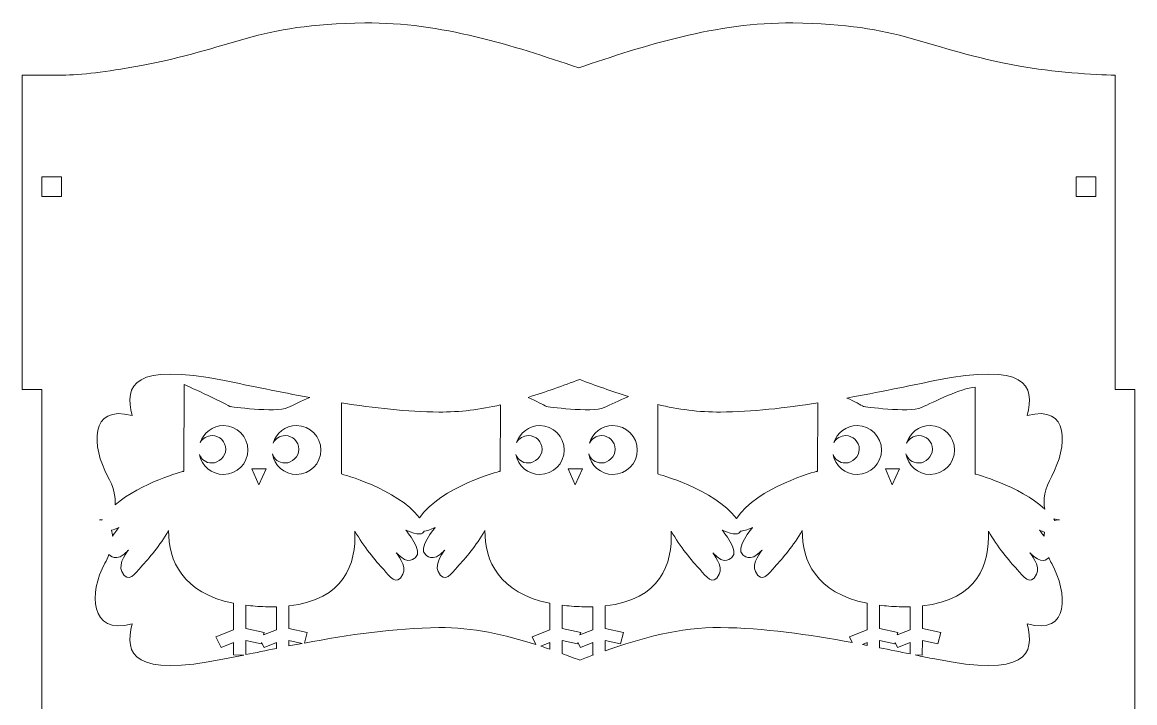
# Model space of a CAD drawing. Header units: millimetres. Extents: x -3306 to 3306, y -396 to 396.
# Drawn here: x -1255.1 to -1085.1, y 197.9 to 301.8 of the extents above; entities that cross this region are included whole.
import ezdxf

# ---------------------------------------------------------------- set-up
doc = ezdxf.new("R2010")
doc.units = ezdxf.units.MM
doc.header["$MEASUREMENT"] = 0
doc.layers.add('Camada 1', color=7, linetype='Continuous')

msp = doc.modelspace()

# ---------------------------------------------------------------- linework, layer by layer
at = {"layer": 'Camada 1', "color": 250, "lineweight": 20}
for points, knots in [([(-1085.1432, 107.7306), (-1085.1432, 107.7306), (-1085.1432, 245.7306), (-1085.1432, 245.7306), (-1085.1432, 245.7306), (-1085.1432, 245.7306), (-1088.1432, 245.7306), (-1088.1432, 245.7306), (-1088.1432, 245.7306), (-1088.1432, 245.7306), (-1088.1432, 293.7306), (-1088.1432, 293.7306), (-1088.1432, 293.7306), (-1091.1461, 293.8059), (-1097.9432, 294.2386), (-1102.7084, 295.1075), (-1102.7084, 295.1075), (-1117.3006, 297.7686), (-1120.7663, 301.5743), (-1137.3838, 301.7211), (-1137.3838, 301.7211), (-1149.143, 301.825), (-1159.9507, 298.2883), (-1170.0742, 294.8691), (-1170.0742, 294.8691), (-1180.1977, 298.2883), (-1191.0054, 301.825), (-1202.7646, 301.7211), (-1202.7646, 301.7211), (-1219.3821, 301.5743), (-1222.8478, 297.7686), (-1237.44, 295.1075), (-1237.44, 295.1075), (-1242.2052, 294.2386), (-1246.0023, 293.8059), (-1249.0052, 293.7306), (-1249.0052, 293.7306), (-1249.0052, 293.7306), (-1249.0742, 293.7306), (-1249.0742, 293.7306), (-1249.0742, 293.7306), (-1249.0742, 293.7306), (-1255.0742, 293.7306), (-1255.0742, 293.7306), (-1255.0742, 293.7306), (-1255.0742, 293.7306), (-1255.0742, 245.7306), (-1255.0742, 245.7306), (-1255.0742, 245.7306), (-1255.0742, 245.7306), (-1252.0742, 245.7306), (-1252.0742, 245.7306), (-1252.0742, 245.7306), (-1252.0742, 245.7306), (-1252.0742, 107.7306), (-1252.0742, 107.7306), (-1252.0742, 107.7306), (-1252.0742, 107.7306), (-1255.0742, 107.7306), (-1255.0742, 107.7306), (-1255.0742, 107.7306), (-1255.0742, 107.7306), (-1255.0742, 51.7306), (-1255.0742, 51.7306), (-1255.0742, 51.7306), (-1255.0742, 51.7306), (-1252.0742, 51.7306), (-1252.0742, 51.7306), (-1252.0742, 51.7306), (-1252.0742, 51.7306), (-1198.0743, 51.7306), (-1198.0743, 51.7306), (-1198.0743, 51.7306), (-1198.0743, 51.7306), (-1198.0743, 54.7306), (-1198.0743, 54.7306), (-1198.0743, 54.7306), (-1198.0743, 54.7306), (-1142.0743, 54.7306), (-1142.0743, 54.7306), (-1142.0743, 54.7306), (-1142.0743, 54.7306), (-1142.0743, 51.7306), (-1142.0743, 51.7306), (-1142.0743, 51.7306), (-1142.0743, 51.7306), (-1088.1432, 51.7306), (-1088.1432, 51.7306), (-1088.1432, 51.7306), (-1088.1432, 51.7306), (-1088.1432, 107.7306), (-1088.1432, 107.7306), (-1088.1432, 107.7306), (-1088.1432, 107.7306), (-1085.1432, 107.7306), (-1085.1432, 107.7306)], [0, 0, 0, 0, 0.04, 0.04, 0.04, 0.04, 0.08, 0.08, 0.08, 0.08, 0.12, 0.12, 0.12, 0.12, 0.16, 0.16, 0.16, 0.16, 0.2, 0.2, 0.2, 0.2, 0.24, 0.24, 0.24, 0.24, 0.28, 0.28, 0.28, 0.28, 0.32, 0.32, 0.32, 0.32, 0.36, 0.36, 0.36, 0.36, 0.4, 0.4, 0.4, 0.4, 0.44, 0.44, 0.44, 0.44, 0.48, 0.48, 0.48, 0.48, 0.52, 0.52, 0.52, 0.52, 0.56, 0.56, 0.56, 0.56, 0.6, 0.6, 0.6, 0.6, 0.64, 0.64, 0.64, 0.64, 0.68, 0.68, 0.68, 0.68, 0.72, 0.72, 0.72, 0.72, 0.76, 0.76, 0.76, 0.76, 0.8, 0.8, 0.8, 0.8, 0.84, 0.84, 0.84, 0.84, 0.88, 0.88, 0.88, 0.88, 0.92, 0.92, 0.92, 0.92, 1, 1, 1, 1]), ([(-1249.0742, 278.2335), (-1249.0742, 278.2335), (-1249.0742, 275.2335), (-1249.0742, 275.2335), (-1249.0742, 275.2335), (-1249.0742, 275.2335), (-1252.0742, 275.2335), (-1252.0742, 275.2335), (-1252.0742, 275.2335), (-1252.0742, 275.2335), (-1252.0742, 278.2335), (-1252.0742, 278.2335), (-1252.0742, 278.2335), (-1252.0742, 278.2335), (-1249.0742, 278.2335), (-1249.0742, 278.2335)], [0, 0, 0, 0, 0.2, 0.2, 0.2, 0.2, 0.4, 0.4, 0.4, 0.4, 0.6, 0.6, 0.6, 0.6, 1, 1, 1, 1]), ([(-1091.0742, 275.2335), (-1091.0742, 275.2335), (-1094.0742, 275.2335), (-1094.0742, 275.2335), (-1094.0742, 275.2335), (-1094.0742, 275.2335), (-1094.0742, 278.2335), (-1094.0742, 278.2335), (-1094.0742, 278.2335), (-1094.0742, 278.2335), (-1091.0742, 278.2335), (-1091.0742, 278.2335), (-1091.0742, 278.2335), (-1091.0742, 278.2335), (-1091.0742, 275.2335), (-1091.0742, 275.2335)], [0, 0, 0, 0, 0.2, 0.2, 0.2, 0.2, 0.4, 0.4, 0.4, 0.4, 0.6, 0.6, 0.6, 0.6, 1, 1, 1, 1]), ([(-1214.499, 243.0038), (-1216.4787, 242.1453), (-1223.3429, 243.1366), (-1223.3429, 243.1366), (-1223.3429, 243.1366), (-1224.4643, 243.8636), (-1230.3396, 246.5026), (-1230.3396, 246.5026), (-1230.3396, 246.5026), (-1230.3396, 246.5026), (-1230.4058, 233.2995), (-1230.4058, 233.2995), (-1230.4058, 233.2995), (-1230.4058, 233.2995), (-1230.4682, 233.1903), (-1230.4682, 233.1903), (-1230.4682, 233.1903), (-1230.4682, 233.1903), (-1230.4778, 233.2493), (-1230.4778, 233.2493), (-1230.4778, 233.2493), (-1230.4778, 233.2493), (-1236.947, 231.548), (-1240.8781, 228.1425), (-1240.8781, 228.1425), (-1240.7599, 229.3665), (-1241.1586, 230.9426), (-1242.0296, 232.5233), (-1242.0296, 232.5233), (-1244.4677, 236.9481), (-1244.837, 243.5562), (-1238.3046, 241.7508), (-1238.3046, 241.7508), (-1239.4792, 246.4278), (-1238.1622, 249.9096), (-1224.1745, 247.0992), (-1224.1745, 247.0992), (-1220.1878, 246.2984), (-1215.7621, 245.3548), (-1211.1664, 244.517), (-1211.1664, 244.517), (-1212.4465, 243.9536), (-1213.6533, 243.3704), (-1214.499, 243.0038)], [0, 0, 0, 0, 0.08333333, 0.08333333, 0.08333333, 0.08333333, 0.16666667, 0.16666667, 0.16666667, 0.16666667, 0.25, 0.25, 0.25, 0.25, 0.33333333, 0.33333333, 0.33333333, 0.33333333, 0.41666667, 0.41666667, 0.41666667, 0.41666667, 0.5, 0.5, 0.5, 0.5, 0.58333333, 0.58333333, 0.58333333, 0.58333333, 0.66666667, 0.66666667, 0.66666667, 0.66666667, 0.75, 0.75, 0.75, 0.75, 0.83333333, 0.83333333, 0.83333333, 0.83333333, 1, 1, 1, 1]), ([(-1098.8615, 227.4929), (-1102.7581, 231.059), (-1109.5322, 232.8404), (-1109.5322, 232.8404), (-1109.5322, 232.8404), (-1109.5322, 232.8404), (-1109.5322, 246.107), (-1109.5322, 246.107), (-1109.5322, 246.107), (-1111.7767, 245.9086), (-1115.7369, 243.8622), (-1117.717, 243.0038), (-1117.717, 243.0038), (-1119.6968, 242.1453), (-1126.5609, 243.1366), (-1126.5609, 243.1366), (-1126.5609, 243.1366), (-1126.9621, 243.3968), (-1127.972, 243.9017), (-1129.1035, 244.4429), (-1129.1035, 244.4429), (-1124.3617, 245.2989), (-1119.7913, 246.2747), (-1115.6865, 247.0992), (-1115.6865, 247.0992), (-1101.6987, 249.9096), (-1100.3817, 246.4278), (-1101.5562, 241.7508), (-1101.5562, 241.7508), (-1095.0238, 243.5562), (-1095.3932, 236.9483), (-1097.8316, 232.5233), (-1097.8316, 232.5233), (-1098.866, 230.6459), (-1099.2344, 228.7747), (-1098.8615, 227.4929)], [0, 0, 0, 0, 0.1, 0.1, 0.1, 0.1, 0.2, 0.2, 0.2, 0.2, 0.3, 0.3, 0.3, 0.3, 0.4, 0.4, 0.4, 0.4, 0.5, 0.5, 0.5, 0.5, 0.6, 0.6, 0.6, 0.6, 0.7, 0.7, 0.7, 0.7, 0.8, 0.8, 0.8, 0.8, 1, 1, 1, 1]), ([(-1162.4925, 244.6708), (-1163.9014, 244.0619), (-1165.2543, 243.4038), (-1166.1772, 243.0038), (-1166.1772, 243.0038), (-1168.1569, 242.1453), (-1175.0211, 243.1366), (-1175.0211, 243.1366), (-1175.0211, 243.1366), (-1175.4474, 243.413), (-1176.5609, 243.9657), (-1177.7773, 244.5447), (-1177.7773, 244.5447), (-1175.0894, 245.3652), (-1172.4769, 246.3248), (-1169.9303, 247.2723), (-1169.9303, 247.2723), (-1167.5131, 246.373), (-1165.0366, 245.4625), (-1162.4925, 244.6708)], [0, 0, 0, 0, 0.16666667, 0.16666667, 0.16666667, 0.16666667, 0.33333333, 0.33333333, 0.33333333, 0.33333333, 0.5, 0.5, 0.5, 0.5, 0.66666667, 0.66666667, 0.66666667, 0.66666667, 1, 1, 1, 1]), ([(-1182.156, 233.2493), (-1182.156, 233.2493), (-1191.1697, 230.8794), (-1194.3831, 226.1335), (-1194.3831, 226.1335), (-1197.819, 230.6064), (-1206.3141, 232.8404), (-1206.3141, 232.8404), (-1206.3141, 232.8404), (-1206.3141, 232.8404), (-1206.3141, 243.6907), (-1206.3141, 243.6907), (-1206.3141, 243.6907), (-1201.341, 242.9111), (-1196.2821, 242.3487), (-1191.4593, 242.3017), (-1191.4593, 242.3017), (-1188.2114, 242.27), (-1185.0738, 242.7029), (-1182.0334, 243.3994), (-1182.0334, 243.3994), (-1182.0334, 243.3994), (-1182.084, 233.2995), (-1182.084, 233.2995), (-1182.084, 233.2995), (-1182.084, 233.2995), (-1182.1464, 233.1903), (-1182.1464, 233.1903), (-1182.1464, 233.1903), (-1182.1464, 233.1903), (-1182.156, 233.2493), (-1182.156, 233.2493)], [0, 0, 0, 0, 0.11111111, 0.11111111, 0.11111111, 0.11111111, 0.22222222, 0.22222222, 0.22222222, 0.22222222, 0.33333333, 0.33333333, 0.33333333, 0.33333333, 0.44444444, 0.44444444, 0.44444444, 0.44444444, 0.55555556, 0.55555556, 0.55555556, 0.55555556, 0.66666667, 0.66666667, 0.66666667, 0.66666667, 0.77777778, 0.77777778, 0.77777778, 0.77777778, 1, 1, 1, 1]), ([(-1133.6959, 233.2493), (-1133.6959, 233.2493), (-1142.8325, 230.8466), (-1145.9873, 226.0357), (-1145.9873, 226.0357), (-1149.3733, 230.5738), (-1157.9923, 232.8404), (-1157.9923, 232.8404), (-1157.9923, 232.8404), (-1157.9923, 232.8404), (-1157.9923, 243.4375), (-1157.9923, 243.4375), (-1157.9923, 243.4375), (-1154.9004, 242.7189), (-1151.708, 242.2695), (-1148.4013, 242.3017), (-1148.4013, 242.3017), (-1143.5867, 242.3485), (-1138.5366, 242.9091), (-1133.5719, 243.6868), (-1133.5719, 243.6868), (-1133.5719, 243.6868), (-1133.6238, 233.2995), (-1133.6238, 233.2995), (-1133.6238, 233.2995), (-1133.6238, 233.2995), (-1133.6863, 233.1903), (-1133.6863, 233.1903), (-1133.6863, 233.1903), (-1133.6863, 233.1903), (-1133.6959, 233.2493), (-1133.6959, 233.2493)], [0, 0, 0, 0, 0.11111111, 0.11111111, 0.11111111, 0.11111111, 0.22222222, 0.22222222, 0.22222222, 0.22222222, 0.33333333, 0.33333333, 0.33333333, 0.33333333, 0.44444444, 0.44444444, 0.44444444, 0.44444444, 0.55555556, 0.55555556, 0.55555556, 0.55555556, 0.66666667, 0.66666667, 0.66666667, 0.66666667, 0.77777778, 0.77777778, 0.77777778, 0.77777778, 1, 1, 1, 1]), ([(-1220.6087, 236.5003), (-1220.6087, 234.4414), (-1222.2784, 232.7705), (-1224.3376, 232.7705), (-1224.3376, 232.7705), (-1226.155, 232.7705), (-1227.6688, 234.0716), (-1227.9997, 235.7925), (-1227.9997, 235.7925), (-1227.6817, 235.0481), (-1227.0882, 234.5265), (-1226.0825, 234.5265), (-1226.0825, 234.5265), (-1225.0768, 234.5265), (-1223.9988, 235.4596), (-1223.9988, 236.6104), (-1223.9988, 236.6104), (-1223.9988, 237.7612), (-1224.9317, 238.6942), (-1226.0825, 238.6942), (-1226.0825, 238.6942), (-1226.8508, 238.6942), (-1227.5218, 238.2784), (-1227.8832, 237.6596), (-1227.8832, 237.6596), (-1227.3955, 239.1521), (-1225.9926, 240.2298), (-1224.3376, 240.2298), (-1224.3376, 240.2298), (-1222.2784, 240.2298), (-1220.6087, 238.5608), (-1220.6087, 236.5003)], [0, 0, 0, 0, 0.11111111, 0.11111111, 0.11111111, 0.11111111, 0.22222222, 0.22222222, 0.22222222, 0.22222222, 0.33333333, 0.33333333, 0.33333333, 0.33333333, 0.44444444, 0.44444444, 0.44444444, 0.44444444, 0.55555556, 0.55555556, 0.55555556, 0.55555556, 0.66666667, 0.66666667, 0.66666667, 0.66666667, 0.77777778, 0.77777778, 0.77777778, 0.77777778, 1, 1, 1, 1]), ([(-1209.4543, 236.5003), (-1209.4543, 234.4414), (-1211.1243, 232.7705), (-1213.1836, 232.7705), (-1213.1836, 232.7705), (-1215.0466, 232.7705), (-1216.5905, 234.1378), (-1216.8681, 235.9229), (-1216.8681, 235.9229), (-1216.5841, 235.1099), (-1215.9309, 234.5265), (-1214.9006, 234.5265), (-1214.9006, 234.5265), (-1213.8703, 234.5265), (-1212.8167, 235.4596), (-1212.8167, 236.6104), (-1212.8167, 236.6104), (-1212.8167, 237.7612), (-1213.7496, 238.6942), (-1214.9006, 238.6942), (-1214.9006, 238.6942), (-1215.7172, 238.6942), (-1216.4239, 238.2243), (-1216.7657, 237.5403), (-1216.7657, 237.5403), (-1216.3155, 239.0943), (-1214.8822, 240.2298), (-1213.1836, 240.2298), (-1213.1836, 240.2298), (-1211.1243, 240.2298), (-1209.4543, 238.5608), (-1209.4543, 236.5003)], [0, 0, 0, 0, 0.11111111, 0.11111111, 0.11111111, 0.11111111, 0.22222222, 0.22222222, 0.22222222, 0.22222222, 0.33333333, 0.33333333, 0.33333333, 0.33333333, 0.44444444, 0.44444444, 0.44444444, 0.44444444, 0.55555556, 0.55555556, 0.55555556, 0.55555556, 0.66666667, 0.66666667, 0.66666667, 0.66666667, 0.77777778, 0.77777778, 0.77777778, 0.77777778, 1, 1, 1, 1]), ([(-1172.2869, 236.5003), (-1172.2869, 234.4414), (-1173.9565, 232.7705), (-1176.0158, 232.7705), (-1176.0158, 232.7705), (-1177.8332, 232.7705), (-1179.347, 234.0716), (-1179.6779, 235.7925), (-1179.6779, 235.7925), (-1179.36, 235.0481), (-1178.7663, 234.5265), (-1177.7608, 234.5265), (-1177.7608, 234.5265), (-1176.7553, 234.5265), (-1175.6769, 235.4596), (-1175.6769, 236.6104), (-1175.6769, 236.6104), (-1175.6769, 237.7612), (-1176.6099, 238.6942), (-1177.7608, 238.6942), (-1177.7608, 238.6942), (-1178.5289, 238.6942), (-1179.2, 238.2784), (-1179.5614, 237.6596), (-1179.5614, 237.6596), (-1179.0737, 239.1521), (-1177.6708, 240.2298), (-1176.0158, 240.2298), (-1176.0158, 240.2298), (-1173.9565, 240.2298), (-1172.2869, 238.5608), (-1172.2869, 236.5003)], [0, 0, 0, 0, 0.11111111, 0.11111111, 0.11111111, 0.11111111, 0.22222222, 0.22222222, 0.22222222, 0.22222222, 0.33333333, 0.33333333, 0.33333333, 0.33333333, 0.44444444, 0.44444444, 0.44444444, 0.44444444, 0.55555556, 0.55555556, 0.55555556, 0.55555556, 0.66666667, 0.66666667, 0.66666667, 0.66666667, 0.77777778, 0.77777778, 0.77777778, 0.77777778, 1, 1, 1, 1]), ([(-1161.1325, 236.5003), (-1161.1325, 234.4414), (-1162.8025, 232.7705), (-1164.8617, 232.7705), (-1164.8617, 232.7705), (-1166.7248, 232.7705), (-1168.2687, 234.1378), (-1168.5463, 235.9229), (-1168.5463, 235.9229), (-1168.2623, 235.1099), (-1167.609, 234.5265), (-1166.5787, 234.5265), (-1166.5787, 234.5265), (-1165.5484, 234.5265), (-1164.4949, 235.4596), (-1164.4949, 236.6104), (-1164.4949, 236.6104), (-1164.4949, 237.7612), (-1165.4278, 238.6942), (-1166.5787, 238.6942), (-1166.5787, 238.6942), (-1167.3954, 238.6942), (-1168.1021, 238.2243), (-1168.4438, 237.5403), (-1168.4438, 237.5403), (-1167.9937, 239.0943), (-1166.5604, 240.2298), (-1164.8617, 240.2298), (-1164.8617, 240.2298), (-1162.8025, 240.2298), (-1161.1325, 238.5608), (-1161.1325, 236.5003)], [0, 0, 0, 0, 0.11111111, 0.11111111, 0.11111111, 0.11111111, 0.22222222, 0.22222222, 0.22222222, 0.22222222, 0.33333333, 0.33333333, 0.33333333, 0.33333333, 0.44444444, 0.44444444, 0.44444444, 0.44444444, 0.55555556, 0.55555556, 0.55555556, 0.55555556, 0.66666667, 0.66666667, 0.66666667, 0.66666667, 0.77777778, 0.77777778, 0.77777778, 0.77777778, 1, 1, 1, 1]), ([(-1127.5556, 232.7705), (-1129.373, 232.7705), (-1130.8868, 234.0716), (-1131.2177, 235.7925), (-1131.2177, 235.7925), (-1130.8998, 235.0481), (-1130.3063, 234.5265), (-1129.3006, 234.5265), (-1129.3006, 234.5265), (-1128.2949, 234.5265), (-1127.2168, 235.4596), (-1127.2168, 236.6104), (-1127.2168, 236.6104), (-1127.2168, 237.7612), (-1128.1497, 238.6942), (-1129.3006, 238.6942), (-1129.3006, 238.6942), (-1130.0689, 238.6942), (-1130.7398, 238.2784), (-1131.1012, 237.6596), (-1131.1012, 237.6596), (-1130.6135, 239.1521), (-1129.2106, 240.2298), (-1127.5556, 240.2298), (-1127.5556, 240.2298), (-1125.4964, 240.2298), (-1123.8267, 238.5608), (-1123.8267, 236.5003), (-1123.8267, 236.5003), (-1123.8267, 234.4414), (-1125.4964, 232.7705), (-1127.5556, 232.7705)], [0, 0, 0, 0, 0.11111111, 0.11111111, 0.11111111, 0.11111111, 0.22222222, 0.22222222, 0.22222222, 0.22222222, 0.33333333, 0.33333333, 0.33333333, 0.33333333, 0.44444444, 0.44444444, 0.44444444, 0.44444444, 0.55555556, 0.55555556, 0.55555556, 0.55555556, 0.66666667, 0.66666667, 0.66666667, 0.66666667, 0.77777778, 0.77777778, 0.77777778, 0.77777778, 1, 1, 1, 1]), ([(-1116.4016, 232.7705), (-1118.2647, 232.7705), (-1119.8085, 234.1378), (-1120.0861, 235.9229), (-1120.0861, 235.9229), (-1119.8021, 235.1099), (-1119.149, 234.5265), (-1118.1186, 234.5265), (-1118.1186, 234.5265), (-1117.0882, 234.5265), (-1116.0347, 235.4596), (-1116.0347, 236.6104), (-1116.0347, 236.6104), (-1116.0347, 237.7612), (-1116.9678, 238.6942), (-1118.1186, 238.6942), (-1118.1186, 238.6942), (-1118.9352, 238.6942), (-1119.642, 238.2243), (-1119.9837, 237.5403), (-1119.9837, 237.5403), (-1119.5336, 239.0943), (-1118.1003, 240.2298), (-1116.4016, 240.2298), (-1116.4016, 240.2298), (-1114.3425, 240.2298), (-1112.6724, 238.5608), (-1112.6724, 236.5003), (-1112.6724, 236.5003), (-1112.6724, 234.4414), (-1114.3425, 232.7705), (-1116.4016, 232.7705)], [0, 0, 0, 0, 0.11111111, 0.11111111, 0.11111111, 0.11111111, 0.22222222, 0.22222222, 0.22222222, 0.22222222, 0.33333333, 0.33333333, 0.33333333, 0.33333333, 0.44444444, 0.44444444, 0.44444444, 0.44444444, 0.55555556, 0.55555556, 0.55555556, 0.55555556, 0.66666667, 0.66666667, 0.66666667, 0.66666667, 0.77777778, 0.77777778, 0.77777778, 0.77777778, 1, 1, 1, 1]), ([(-1217.8364, 233.6293), (-1217.8364, 233.6293), (-1218.9592, 231.1896), (-1218.9592, 231.1896), (-1218.9592, 231.1896), (-1218.9592, 231.1896), (-1220.0145, 233.6293), (-1220.0145, 233.6293), (-1220.0145, 233.6293), (-1220.0145, 233.6293), (-1217.8364, 233.6293), (-1217.8364, 233.6293)], [0, 0, 0, 0, 0.25, 0.25, 0.25, 0.25, 0.5, 0.5, 0.5, 0.5, 1, 1, 1, 1]), ([(-1169.5146, 233.6293), (-1169.5146, 233.6293), (-1170.6374, 231.1896), (-1170.6374, 231.1896), (-1170.6374, 231.1896), (-1170.6374, 231.1896), (-1171.6927, 233.6293), (-1171.6927, 233.6293), (-1171.6927, 233.6293), (-1171.6927, 233.6293), (-1169.5146, 233.6293), (-1169.5146, 233.6293)], [0, 0, 0, 0, 0.25, 0.25, 0.25, 0.25, 0.5, 0.5, 0.5, 0.5, 1, 1, 1, 1]), ([(-1122.1773, 231.1896), (-1122.1773, 231.1896), (-1123.2325, 233.6293), (-1123.2325, 233.6293), (-1123.2325, 233.6293), (-1123.2325, 233.6293), (-1121.0544, 233.6293), (-1121.0544, 233.6293), (-1121.0544, 233.6293), (-1121.0544, 233.6293), (-1122.1773, 231.1896), (-1122.1773, 231.1896)], [0, 0, 0, 0, 0.25, 0.25, 0.25, 0.25, 0.5, 0.5, 0.5, 0.5, 1, 1, 1, 1]), ([(-1242.8766, 225.8698), (-1242.8766, 225.8698), (-1242.9321, 225.7788), (-1242.9321, 225.7788), (-1242.9321, 225.7788), (-1243.0338, 225.807), (-1243.1404, 225.8293), (-1243.2518, 225.8457), (-1243.2518, 225.8457), (-1243.1213, 225.8465), (-1242.9963, 225.8548), (-1242.8766, 225.8698)], [0, 0, 0, 0, 0.25, 0.25, 0.25, 0.25, 0.5, 0.5, 0.5, 0.5, 1, 1, 1, 1]), ([(-1240.3223, 224.6638), (-1240.3223, 224.6638), (-1240.8207, 224.0731), (-1241.2937, 223.3274), (-1241.2937, 223.3274), (-1241.3063, 223.6562), (-1241.3533, 223.9632), (-1241.4355, 224.2419), (-1241.4355, 224.2419), (-1241.1218, 224.3332), (-1240.754, 224.4701), (-1240.3223, 224.6638)], [0, 0, 0, 0, 0.25, 0.25, 0.25, 0.25, 0.5, 0.5, 0.5, 0.5, 1, 1, 1, 1]), ([(-1176.6077, 206.7797), (-1181.3099, 208.2925), (-1186.2425, 209.4402), (-1191.4593, 209.3894), (-1191.4593, 209.3894), (-1198.1294, 209.3244), (-1205.2518, 208.2735), (-1211.9728, 207.0257), (-1211.9728, 207.0257), (-1211.9728, 207.0257), (-1211.5357, 208.6345), (-1211.5357, 208.6345), (-1211.5357, 208.6345), (-1211.5357, 208.6345), (-1214.3672, 209.2596), (-1214.3672, 209.2596), (-1214.3672, 209.2596), (-1214.3672, 209.2596), (-1214.3672, 212.7039), (-1214.3672, 212.7039), (-1214.3672, 212.7039), (-1205.8644, 213.6425), (-1204.0598, 219.1194), (-1204.2685, 224.1247), (-1204.2685, 224.1247), (-1202.8969, 221.7069), (-1201.1511, 219.6178), (-1199.8667, 218.2358), (-1199.8667, 218.2358), (-1198.9477, 217.247), (-1197.9424, 215.5682), (-1196.9232, 217.5188), (-1196.9232, 217.5188), (-1196.2627, 218.7845), (-1197.9361, 220.8192), (-1197.9361, 220.8192), (-1197.9361, 220.8192), (-1196.0421, 218.6795), (-1195.0281, 220.1097), (-1195.0281, 220.1097), (-1195.0281, 220.1097), (-1193.6907, 220.9609), (-1196.4695, 224.2549), (-1196.4695, 224.2549), (-1196.4695, 224.2549), (-1194.5549, 223.396), (-1193.887, 223.6449), (-1193.7, 224.1142), (-1193.7, 224.1142), (-1193.2887, 224.1673), (-1192.7371, 224.3335), (-1192.0006, 224.6638), (-1192.0006, 224.6638), (-1192.0006, 224.6638), (-1194.7793, 221.3699), (-1193.4422, 220.5187), (-1193.4422, 220.5187), (-1193.4422, 220.5187), (-1192.4281, 219.0884), (-1190.5342, 221.2282), (-1190.5342, 221.2282), (-1190.5342, 221.2282), (-1192.2073, 219.1934), (-1191.5469, 217.9278), (-1191.5469, 217.9278), (-1190.5279, 215.9771), (-1189.5227, 217.6558), (-1188.6037, 218.6446), (-1188.6037, 218.6446), (-1187.3792, 219.9621), (-1185.7356, 221.9214), (-1184.3965, 224.1958), (-1184.3965, 224.1958), (-1184.4018, 219.592), (-1182.3386, 214.7025), (-1174.482, 213.1028), (-1174.482, 213.1028), (-1174.482, 213.1028), (-1174.482, 209.0423), (-1174.482, 209.0423), (-1174.482, 209.0423), (-1174.482, 209.0423), (-1177.188, 207.9553), (-1177.188, 207.9553), (-1177.188, 207.9553), (-1177.188, 207.9553), (-1176.6077, 206.7797), (-1176.6077, 206.7797)], [0, 0, 0, 0, 0.04347826, 0.04347826, 0.04347826, 0.04347826, 0.08695652, 0.08695652, 0.08695652, 0.08695652, 0.13043478, 0.13043478, 0.13043478, 0.13043478, 0.17391304, 0.17391304, 0.17391304, 0.17391304, 0.2173913, 0.2173913, 0.2173913, 0.2173913, 0.26086957, 0.26086957, 0.26086957, 0.26086957, 0.30434783, 0.30434783, 0.30434783, 0.30434783, 0.34782609, 0.34782609, 0.34782609, 0.34782609, 0.39130435, 0.39130435, 0.39130435, 0.39130435, 0.43478261, 0.43478261, 0.43478261, 0.43478261, 0.47826087, 0.47826087, 0.47826087, 0.47826087, 0.52173913, 0.52173913, 0.52173913, 0.52173913, 0.56521739, 0.56521739, 0.56521739, 0.56521739, 0.60869565, 0.60869565, 0.60869565, 0.60869565, 0.65217391, 0.65217391, 0.65217391, 0.65217391, 0.69565217, 0.69565217, 0.69565217, 0.69565217, 0.73913043, 0.73913043, 0.73913043, 0.73913043, 0.7826087, 0.7826087, 0.7826087, 0.7826087, 0.82608696, 0.82608696, 0.82608696, 0.82608696, 0.86956522, 0.86956522, 0.86956522, 0.86956522, 0.91304348, 0.91304348, 0.91304348, 0.91304348, 1, 1, 1, 1]), ([(-1148.4013, 209.3894), (-1154.6606, 209.4502), (-1160.5105, 207.7859), (-1166.044, 205.8357), (-1166.044, 205.8357), (-1166.044, 205.8357), (-1166.0244, 207.4111), (-1166.0244, 207.4111), (-1166.0244, 207.4111), (-1166.0244, 207.4111), (-1163.6865, 206.8953), (-1163.6865, 206.8953), (-1163.6865, 206.8953), (-1163.6865, 206.8953), (-1163.2139, 208.6345), (-1163.2139, 208.6345), (-1163.2139, 208.6345), (-1163.2139, 208.6345), (-1166.0453, 209.2596), (-1166.0453, 209.2596), (-1166.0453, 209.2596), (-1166.0453, 209.2596), (-1166.0453, 212.7039), (-1166.0453, 212.7039), (-1166.0453, 212.7039), (-1157.5426, 213.6425), (-1155.738, 219.1194), (-1155.9467, 224.1247), (-1155.9467, 224.1247), (-1154.5751, 221.7069), (-1152.8292, 219.6179), (-1151.5448, 218.2358), (-1151.5448, 218.2358), (-1150.6259, 217.2471), (-1149.6205, 215.5682), (-1148.6014, 217.5188), (-1148.6014, 217.5188), (-1147.9409, 218.7845), (-1149.6144, 220.8192), (-1149.6144, 220.8192), (-1149.6144, 220.8192), (-1147.7203, 218.6795), (-1146.7062, 220.1097), (-1146.7062, 220.1097), (-1146.7062, 220.1097), (-1145.3689, 220.9609), (-1148.1477, 224.2549), (-1148.1477, 224.2549), (-1148.1477, 224.2549), (-1146.2527, 223.4047), (-1145.579, 223.6399), (-1145.3841, 224.0999), (-1145.3841, 224.0999), (-1144.9605, 224.1293), (-1144.3669, 224.293), (-1143.5405, 224.6638), (-1143.5405, 224.6638), (-1143.5405, 224.6638), (-1146.3192, 221.3699), (-1144.9821, 220.5187), (-1144.9821, 220.5187), (-1144.9821, 220.5187), (-1143.9679, 219.0884), (-1142.074, 221.2282), (-1142.074, 221.2282), (-1142.074, 221.2282), (-1143.7472, 219.1934), (-1143.0868, 217.9278), (-1143.0868, 217.9278), (-1142.0678, 215.9771), (-1141.0626, 217.6558), (-1140.1437, 218.6446), (-1140.1437, 218.6446), (-1138.919, 219.9621), (-1137.2754, 221.9214), (-1135.9364, 224.1958), (-1135.9364, 224.1958), (-1135.9416, 219.592), (-1133.8785, 214.7025), (-1126.0218, 213.1028), (-1126.0218, 213.1028), (-1126.0218, 213.1028), (-1126.0218, 209.0423), (-1126.0218, 209.0423), (-1126.0218, 209.0423), (-1126.0218, 209.0423), (-1128.7278, 207.9553), (-1128.7278, 207.9553), (-1128.7278, 207.9553), (-1128.7278, 207.9553), (-1128.3073, 207.103), (-1128.3073, 207.103), (-1128.3073, 207.103), (-1134.9048, 208.3166), (-1141.8698, 209.326), (-1148.4013, 209.3894)], [0, 0, 0, 0, 0.04, 0.04, 0.04, 0.04, 0.08, 0.08, 0.08, 0.08, 0.12, 0.12, 0.12, 0.12, 0.16, 0.16, 0.16, 0.16, 0.2, 0.2, 0.2, 0.2, 0.24, 0.24, 0.24, 0.24, 0.28, 0.28, 0.28, 0.28, 0.32, 0.32, 0.32, 0.32, 0.36, 0.36, 0.36, 0.36, 0.4, 0.4, 0.4, 0.4, 0.44, 0.44, 0.44, 0.44, 0.48, 0.48, 0.48, 0.48, 0.52, 0.52, 0.52, 0.52, 0.56, 0.56, 0.56, 0.56, 0.6, 0.6, 0.6, 0.6, 0.64, 0.64, 0.64, 0.64, 0.68, 0.68, 0.68, 0.68, 0.72, 0.72, 0.72, 0.72, 0.76, 0.76, 0.76, 0.76, 0.8, 0.8, 0.8, 0.8, 0.84, 0.84, 0.84, 0.84, 0.88, 0.88, 0.88, 0.88, 0.92, 0.92, 0.92, 0.92, 1, 1, 1, 1]), ([(-1096.6218, 225.8457), (-1096.8779, 225.8429), (-1097.1125, 225.8121), (-1097.3263, 225.7561), (-1097.3263, 225.7561), (-1097.3263, 225.7561), (-1097.488, 225.9839), (-1097.488, 225.9839), (-1097.488, 225.9839), (-1097.2325, 225.8973), (-1096.9443, 225.8492), (-1096.6218, 225.8457)], [0, 0, 0, 0, 0.25, 0.25, 0.25, 0.25, 0.5, 0.5, 0.5, 0.5, 1, 1, 1, 1]), ([(-1222.8038, 213.1028), (-1222.8038, 213.1028), (-1222.8038, 209.0423), (-1222.8038, 209.0423), (-1222.8038, 209.0423), (-1222.8038, 209.0423), (-1225.5098, 207.9553), (-1225.5098, 207.9553), (-1225.5098, 207.9553), (-1225.5098, 207.9553), (-1224.7079, 206.3304), (-1224.7079, 206.3304), (-1224.7079, 206.3304), (-1224.7079, 206.3304), (-1222.7865, 207.103), (-1222.7865, 207.103), (-1222.7865, 207.103), (-1222.7865, 207.103), (-1222.8106, 205.2076), (-1222.8106, 205.2076), (-1222.8106, 205.2076), (-1222.8106, 205.2076), (-1221.2238, 205.1914), (-1221.2238, 205.1914), (-1221.2238, 205.1914), (-1221.2238, 205.1914), (-1224.1745, 204.5919), (-1224.1745, 204.5919), (-1224.1745, 204.5919), (-1238.1622, 201.7817), (-1239.4792, 205.2632), (-1238.3046, 209.9403), (-1238.3046, 209.9403), (-1244.837, 208.1347), (-1244.9002, 214.7751), (-1242.4621, 219.2001), (-1242.4621, 219.2001), (-1242.2103, 219.6572), (-1241.9979, 220.114), (-1241.8262, 220.5622), (-1241.8262, 220.5622), (-1241.8262, 220.5622), (-1241.7641, 220.5187), (-1241.7641, 220.5187), (-1241.7641, 220.5187), (-1241.7641, 220.5187), (-1240.7499, 219.0884), (-1238.8559, 221.2282), (-1238.8559, 221.2282), (-1238.8559, 221.2282), (-1240.5291, 219.1934), (-1239.8687, 217.9278), (-1239.8687, 217.9278), (-1238.8497, 215.9771), (-1237.8444, 217.6558), (-1236.9256, 218.6446), (-1236.9256, 218.6446), (-1235.701, 219.9621), (-1234.0574, 221.9214), (-1232.7184, 224.1958), (-1232.7184, 224.1958), (-1232.7236, 219.592), (-1230.6604, 214.7025), (-1222.8038, 213.1028)], [0, 0, 0, 0, 0.05882353, 0.05882353, 0.05882353, 0.05882353, 0.11764706, 0.11764706, 0.11764706, 0.11764706, 0.17647059, 0.17647059, 0.17647059, 0.17647059, 0.23529412, 0.23529412, 0.23529412, 0.23529412, 0.29411765, 0.29411765, 0.29411765, 0.29411765, 0.35294118, 0.35294118, 0.35294118, 0.35294118, 0.41176471, 0.41176471, 0.41176471, 0.41176471, 0.47058824, 0.47058824, 0.47058824, 0.47058824, 0.52941176, 0.52941176, 0.52941176, 0.52941176, 0.58823529, 0.58823529, 0.58823529, 0.58823529, 0.64705882, 0.64705882, 0.64705882, 0.64705882, 0.70588235, 0.70588235, 0.70588235, 0.70588235, 0.76470588, 0.76470588, 0.76470588, 0.76470588, 0.82352941, 0.82352941, 0.82352941, 0.82352941, 0.88235294, 0.88235294, 0.88235294, 0.88235294, 1, 1, 1, 1]), ([(-1101.5563, 209.9403), (-1100.3817, 205.2632), (-1101.6989, 201.7815), (-1115.6865, 204.5919), (-1115.6865, 204.5919), (-1116.6583, 204.7871), (-1117.6569, 204.991), (-1118.6772, 205.1995), (-1118.6772, 205.1995), (-1118.6772, 205.1995), (-1117.592, 205.1884), (-1117.592, 205.1884), (-1117.592, 205.1884), (-1117.592, 205.1884), (-1117.5642, 207.4111), (-1117.5642, 207.4111), (-1117.5642, 207.4111), (-1117.5642, 207.4111), (-1115.2263, 206.8953), (-1115.2263, 206.8953), (-1115.2263, 206.8953), (-1115.2263, 206.8953), (-1114.7538, 208.6345), (-1114.7538, 208.6345), (-1114.7538, 208.6345), (-1114.7538, 208.6345), (-1117.5852, 209.2596), (-1117.5852, 209.2596), (-1117.5852, 209.2596), (-1117.5852, 209.2596), (-1117.5852, 212.7039), (-1117.5852, 212.7039), (-1117.5852, 212.7039), (-1109.0825, 213.6425), (-1107.2778, 219.1194), (-1107.4865, 224.1247), (-1107.4865, 224.1247), (-1106.115, 221.7069), (-1104.3692, 219.6178), (-1103.0847, 218.2358), (-1103.0847, 218.2358), (-1102.1658, 217.247), (-1101.1604, 215.5682), (-1100.1412, 217.5188), (-1100.1412, 217.5188), (-1099.4808, 218.7845), (-1101.1543, 220.8192), (-1101.1543, 220.8192), (-1101.1543, 220.8192), (-1099.4543, 218.8987), (-1098.4634, 219.8538), (-1098.2781, 220.0699), (-1098.2781, 220.0699), (-1098.1466, 219.7709), (-1097.9977, 219.4693), (-1097.8316, 219.1677), (-1097.8316, 219.1677), (-1095.3933, 214.7428), (-1095.0238, 208.1347), (-1101.5563, 209.9403)], [0, 0, 0, 0, 0.0625, 0.0625, 0.0625, 0.0625, 0.125, 0.125, 0.125, 0.125, 0.1875, 0.1875, 0.1875, 0.1875, 0.25, 0.25, 0.25, 0.25, 0.3125, 0.3125, 0.3125, 0.3125, 0.375, 0.375, 0.375, 0.375, 0.4375, 0.4375, 0.4375, 0.4375, 0.5, 0.5, 0.5, 0.5, 0.5625, 0.5625, 0.5625, 0.5625, 0.625, 0.625, 0.625, 0.625, 0.6875, 0.6875, 0.6875, 0.6875, 0.75, 0.75, 0.75, 0.75, 0.8125, 0.8125, 0.8125, 0.8125, 0.875, 0.875, 0.875, 0.875, 1, 1, 1, 1]), ([(-1098.9976, 223.3418), (-1099.3678, 223.8758), (-1099.6876, 224.2549), (-1099.6876, 224.2549), (-1099.6876, 224.2549), (-1099.4066, 224.1288), (-1099.1533, 224.0272), (-1098.9235, 223.9462), (-1098.9235, 223.9462), (-1098.9628, 223.7552), (-1098.9874, 223.5532), (-1098.9976, 223.3418)], [0, 0, 0, 0, 0.25, 0.25, 0.25, 0.25, 0.5, 0.5, 0.5, 0.5, 1, 1, 1, 1]), ([(-1216.2408, 212.5778), (-1216.2408, 212.5778), (-1216.2408, 209.0423), (-1216.2408, 209.0423), (-1216.2408, 209.0423), (-1216.2408, 209.0423), (-1218.2015, 208.2547), (-1218.2015, 208.2547), (-1218.2015, 208.2547), (-1218.2015, 208.2547), (-1218.0981, 208.6344), (-1218.0981, 208.6344), (-1218.0981, 208.6344), (-1218.0981, 208.6344), (-1220.9302, 209.2596), (-1220.9302, 209.2596), (-1220.9302, 209.2596), (-1220.9302, 209.2596), (-1220.9302, 212.7988), (-1220.9302, 212.7988), (-1220.9302, 212.7988), (-1220.0005, 212.6827), (-1219.0036, 212.6061), (-1217.9307, 212.5757), (-1217.9307, 212.5757), (-1217.3427, 212.559), (-1216.782, 212.5616), (-1216.2408, 212.5778)], [0, 0, 0, 0, 0.125, 0.125, 0.125, 0.125, 0.25, 0.25, 0.25, 0.25, 0.375, 0.375, 0.375, 0.375, 0.5, 0.5, 0.5, 0.5, 0.625, 0.625, 0.625, 0.625, 0.75, 0.75, 0.75, 0.75, 1, 1, 1, 1]), ([(-1169.7764, 208.6344), (-1169.7764, 208.6344), (-1172.6083, 209.2596), (-1172.6083, 209.2596), (-1172.6083, 209.2596), (-1172.6083, 209.2596), (-1172.6083, 212.7988), (-1172.6083, 212.7988), (-1172.6083, 212.7988), (-1171.6787, 212.6827), (-1170.6818, 212.6061), (-1169.6089, 212.5757), (-1169.6089, 212.5757), (-1169.0209, 212.559), (-1168.4602, 212.5616), (-1167.919, 212.5778), (-1167.919, 212.5778), (-1167.919, 212.5778), (-1167.919, 209.0423), (-1167.919, 209.0423), (-1167.919, 209.0423), (-1167.919, 209.0423), (-1169.8797, 208.2547), (-1169.8797, 208.2547), (-1169.8797, 208.2547), (-1169.8797, 208.2547), (-1169.7764, 208.6344), (-1169.7764, 208.6344)], [0, 0, 0, 0, 0.125, 0.125, 0.125, 0.125, 0.25, 0.25, 0.25, 0.25, 0.375, 0.375, 0.375, 0.375, 0.5, 0.5, 0.5, 0.5, 0.625, 0.625, 0.625, 0.625, 0.75, 0.75, 0.75, 0.75, 1, 1, 1, 1]), ([(-1121.3163, 208.6344), (-1121.3163, 208.6344), (-1124.1482, 209.2596), (-1124.1482, 209.2596), (-1124.1482, 209.2596), (-1124.1482, 209.2596), (-1124.1482, 212.7988), (-1124.1482, 212.7988), (-1124.1482, 212.7988), (-1123.2186, 212.6827), (-1122.2216, 212.6061), (-1121.1488, 212.5757), (-1121.1488, 212.5757), (-1120.5608, 212.559), (-1120, 212.5616), (-1119.4588, 212.5778), (-1119.4588, 212.5778), (-1119.4588, 212.5778), (-1119.4588, 209.0423), (-1119.4588, 209.0423), (-1119.4588, 209.0423), (-1119.4588, 209.0423), (-1121.4196, 208.2547), (-1121.4196, 208.2547), (-1121.4196, 208.2547), (-1121.4196, 208.2547), (-1121.3163, 208.6344), (-1121.3163, 208.6344)], [0, 0, 0, 0, 0.125, 0.125, 0.125, 0.125, 0.25, 0.25, 0.25, 0.25, 0.375, 0.375, 0.375, 0.375, 0.5, 0.5, 0.5, 0.5, 0.625, 0.625, 0.625, 0.625, 0.75, 0.75, 0.75, 0.75, 1, 1, 1, 1]), ([(-1216.2236, 207.103), (-1216.2236, 207.103), (-1216.235, 206.2031), (-1216.235, 206.2031), (-1216.235, 206.2031), (-1217.8418, 205.8832), (-1219.4133, 205.5616), (-1220.9362, 205.2502), (-1220.9362, 205.2502), (-1220.9362, 205.2502), (-1220.9088, 207.411), (-1220.9088, 207.411), (-1220.9088, 207.411), (-1220.9088, 207.411), (-1218.5716, 206.8953), (-1218.5716, 206.8953), (-1218.5716, 206.8953), (-1218.5716, 206.8953), (-1218.5191, 207.0883), (-1218.5191, 207.0883), (-1218.5191, 207.0883), (-1218.5191, 207.0883), (-1218.1453, 206.3303), (-1218.1453, 206.3303), (-1218.1453, 206.3303), (-1218.1453, 206.3303), (-1216.2236, 207.103), (-1216.2236, 207.103)], [0, 0, 0, 0, 0.125, 0.125, 0.125, 0.125, 0.25, 0.25, 0.25, 0.25, 0.375, 0.375, 0.375, 0.375, 0.5, 0.5, 0.5, 0.5, 0.625, 0.625, 0.625, 0.625, 0.75, 0.75, 0.75, 0.75, 1, 1, 1, 1]), ([(-1212.3123, 206.9624), (-1212.3123, 206.9624), (-1214.3566, 206.5726), (-1214.3566, 206.5726), (-1214.3566, 206.5726), (-1214.3566, 206.5726), (-1214.3461, 207.4111), (-1214.3461, 207.4111), (-1214.3461, 207.4111), (-1214.3461, 207.4111), (-1212.3123, 206.9624), (-1212.3123, 206.9624)], [0, 0, 0, 0, 0.25, 0.25, 0.25, 0.25, 0.5, 0.5, 0.5, 0.5, 1, 1, 1, 1]), ([(-1167.797, 205.2062), (-1168.5134, 204.945), (-1169.2243, 204.6814), (-1169.9303, 204.4187), (-1169.9303, 204.4187), (-1170.8163, 204.7483), (-1171.7102, 205.0794), (-1172.6124, 205.4056), (-1172.6124, 205.4056), (-1172.6124, 205.4056), (-1172.587, 207.411), (-1172.587, 207.411), (-1172.587, 207.411), (-1172.587, 207.411), (-1170.2498, 206.8953), (-1170.2498, 206.8953), (-1170.2498, 206.8953), (-1170.2498, 206.8953), (-1170.1973, 207.0883), (-1170.1973, 207.0883), (-1170.1973, 207.0883), (-1170.1973, 207.0883), (-1169.8235, 206.3303), (-1169.8235, 206.3303), (-1169.8235, 206.3303), (-1169.8235, 206.3303), (-1167.9018, 207.103), (-1167.9018, 207.103), (-1167.9018, 207.103), (-1167.9018, 207.103), (-1167.9259, 205.2076), (-1167.9259, 205.2076), (-1167.9259, 205.2076), (-1167.9259, 205.2076), (-1167.797, 205.2062), (-1167.797, 205.2062)], [0, 0, 0, 0, 0.1, 0.1, 0.1, 0.1, 0.2, 0.2, 0.2, 0.2, 0.3, 0.3, 0.3, 0.3, 0.4, 0.4, 0.4, 0.4, 0.5, 0.5, 0.5, 0.5, 0.6, 0.6, 0.6, 0.6, 0.7, 0.7, 0.7, 0.7, 0.8, 0.8, 0.8, 0.8, 1, 1, 1, 1]), ([(-1119.4637, 205.3604), (-1120.9811, 205.6706), (-1122.5443, 205.9893), (-1124.1409, 206.3053), (-1124.1409, 206.3053), (-1124.1409, 206.3053), (-1124.127, 207.411), (-1124.127, 207.411), (-1124.127, 207.411), (-1124.127, 207.411), (-1121.7897, 206.8953), (-1121.7897, 206.8953), (-1121.7897, 206.8953), (-1121.7897, 206.8953), (-1121.7372, 207.0883), (-1121.7372, 207.0883), (-1121.7372, 207.0883), (-1121.7372, 207.0883), (-1121.3633, 206.3303), (-1121.3633, 206.3303), (-1121.3633, 206.3303), (-1121.3633, 206.3303), (-1119.4416, 207.103), (-1119.4416, 207.103), (-1119.4416, 207.103), (-1119.4416, 207.103), (-1119.4637, 205.3604), (-1119.4637, 205.3604)], [0, 0, 0, 0, 0.125, 0.125, 0.125, 0.125, 0.25, 0.25, 0.25, 0.25, 0.375, 0.375, 0.375, 0.375, 0.5, 0.5, 0.5, 0.5, 0.625, 0.625, 0.625, 0.625, 0.75, 0.75, 0.75, 0.75, 1, 1, 1, 1]), ([(-1174.478, 206.0668), (-1174.9394, 206.2266), (-1175.4031, 206.3841), (-1175.869, 206.5383), (-1175.869, 206.5383), (-1175.869, 206.5383), (-1174.4647, 207.103), (-1174.4647, 207.103), (-1174.4647, 207.103), (-1174.4647, 207.103), (-1174.478, 206.0668), (-1174.478, 206.0668)], [0, 0, 0, 0, 0.25, 0.25, 0.25, 0.25, 0.5, 0.5, 0.5, 0.5, 1, 1, 1, 1]), ([(-1126.0101, 206.6702), (-1126.0101, 206.6702), (-1126.7355, 206.809), (-1126.7355, 206.809), (-1126.7355, 206.809), (-1126.7355, 206.809), (-1126.0045, 207.103), (-1126.0045, 207.103), (-1126.0045, 207.103), (-1126.0045, 207.103), (-1126.0101, 206.6702), (-1126.0101, 206.6702)], [0, 0, 0, 0, 0.25, 0.25, 0.25, 0.25, 0.5, 0.5, 0.5, 0.5, 1, 1, 1, 1])]:
    msp.add_open_spline(points, degree=3, knots=knots, dxfattribs=at)

doc.saveas('drawing.dxf')
